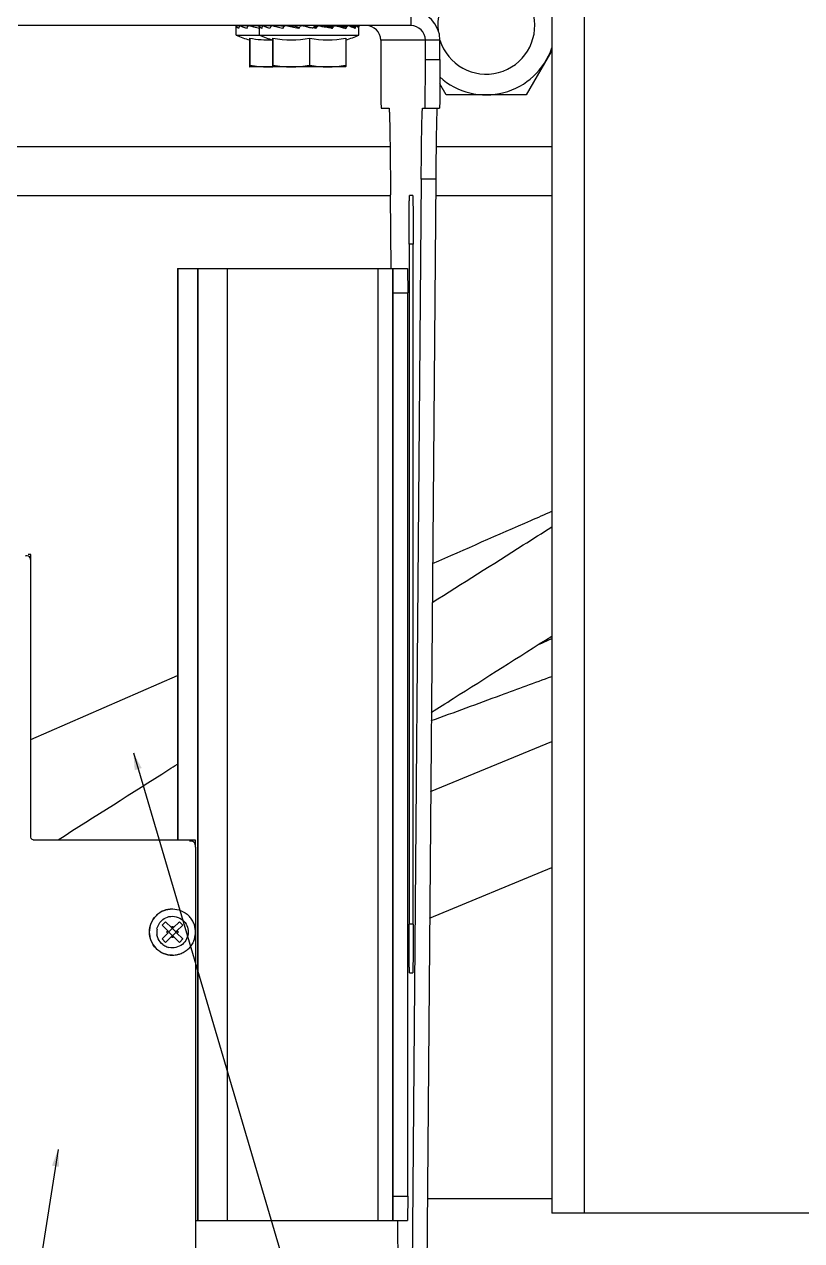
# Model space of a CAD drawing. Header units: millimetres. Extents: x 0 to 10500, y 0 to 7425.
# Drawn here: x 3933.5 to 4093.6, y 1617.1 to 1867.5 of the extents above; entities that cross this region are included whole.
import ezdxf

# ---------------------------------------------------------------- set-up
doc = ezdxf.new("R2010")
doc.units = ezdxf.units.MM
doc.header["$LTSCALE"] = 577.5
doc.layers.get('0').update_dxf_attribs({"linetype": 'CONTINUOUS'})
for name, color, linetype in [('02___PRT_ALL_AXES', 7, 'CONTINUOUS'), ('AXES', 7, 'CONTINUOUS'), ('NOTES3D', 7, 'CONTINUOUS')]:
    doc.layers.add(name, color=color, linetype=linetype)
doc.styles.get("Standard").update_dxf_attribs({"font": 'txt', "width": 0.85})
doc.dimstyles.get("Standard").update_dxf_attribs({"dimtxt": 3.5, "dimasz": 3.5, "dimexe": 1.5, "dimexo": 1.5, "dimtad": 1, "dimdec": 1, "dimtxsty": 'Standard', "dimblk": '_FILLED', "dimblk1": '_FILLED', "dimblk2": '_FILLED', "dimcen": 0.09, "dimadec": 1, "dimazin": 2, "dimtol": 1, "dimtp": 0.1, "dimtm": 0.1, "dimtfac": 1, "dimtdec": 1, "dimtofl": 0, "dimtmove": 0, "dimatfit": 3, "dimldrblk": '_FILLED', "dimfxl": 1, "dimtolj": 1, "dimarcsym": 0})

# ---------------------------------------------------------------- blocks, each defined once
blk = doc.blocks.new('_FILLED')
at = {"color": 0, "linetype": 'ByBlock'}
blk.add_solid([(0, 0), (-1, 0.214), (-1, -0.214)], dxfattribs=at)

msp = doc.modelspace()

# ---------------------------------------------------------------- linework, layer by layer
at = {"color": 7, "linetype": 'Continuous'}
for p, q in [((4042.13, 1922.73), (4042.13, 1622.73)), ((4048.85, 1922.73), (4048.85, 1622.73)), ((4013.1, 1870.23), (4013.1, 1867.23)), ((4013.1, 1867.23), (3932.19, 1867.23)), ((3977.83, 1867.17), (3977.14, 1867.17)), ((3977.81, 1867.15), (3977.15, 1867.16)), ((3977.84, 1867.17), (3977.67, 1867.17)), ((3977.84, 1867.17), (3977.83, 1867.17)), ((3979.64, 1867.16), (3977.85, 1867.17)), ((3979.68, 1867.17), (3979.37, 1867.17)), ((3980.75, 1867.16), (3979.71, 1867.17)), ((3981.7, 1867.15), (3980.75, 1867.16)), ((3981.92, 1867.15), (3981.7, 1867.15)), ((3981.91, 1866.64), (3981.9, 1866.63)), ((3981.91, 1867.15), (3981.91, 1867.15)), ((3982.61, 1867.17), (3981.92, 1867.17)), ((3982.58, 1867.15), (3981.92, 1867.16)), ((3982.17, 1867.17), (3982.04, 1867.17)), ((3982.39, 1867.17), (3982.39, 1867.23)), ((3982.62, 1867.17), (3982.44, 1867.17)), ((3982.56, 1867.17), (3982.5, 1867.17)), ((3982.62, 1867.17), (3982.61, 1867.17)), ((3984.41, 1867.16), (3982.63, 1867.17)), ((3984.46, 1867.17), (3984.15, 1867.17)), ((3985.52, 1867.16), (3984.49, 1867.17)), ((3986.48, 1867.15), (3985.52, 1867.16)), ((3986.11, 1867.16), (3985.89, 1867.17)), ((3986.04, 1867.16), (3985.97, 1867.16)), ((3985.99, 1867.16), (3985.97, 1867.16)), ((3986.26, 1867.15), (3986.11, 1867.16)), ((3987.13, 1867.14), (3986.48, 1867.15)), ((3986.73, 1867.16), (3986.68, 1867.15)), ((3987.16, 1867.15), (3986.73, 1867.16)), ((3987.16, 1867.17), (3986.81, 1867.17)), ((3987.16, 1867.15), (3987.16, 1867.23)), ((3987.95, 1867.16), (3987.28, 1867.17)), ((3988.56, 1867.15), (3987.95, 1867.16)), ((3989.11, 1867.14), (3988.56, 1867.15)), ((3990.89, 1867.16), (3990.66, 1867.17)), ((3991.1, 1867.15), (3990.89, 1867.16)), ((3991.29, 1867.13), (3991.1, 1867.15)), ((3993.53, 1866.63), (3992.93, 1866.74)), ((3993.69, 1867.15), (3993.46, 1867.14)), ((3993.93, 1867.16), (3993.69, 1867.15)), ((3994.19, 1867.17), (3993.93, 1867.16)), ((3996.17, 1867.15), (3995.58, 1867.14)), ((3996.81, 1867.16), (3996.17, 1867.15)), ((3997.51, 1867.17), (3996.81, 1867.16)), ((3996.92, 1866.63), (3996.85, 1866.64)), ((3997.16, 1867.17), (3997.16, 1867.23)), ((3997.39, 1867.17), (3997.16, 1867.17)), ((3997.64, 1867.17), (3997.53, 1867.17)), ((3997.6, 1867.16), (3998.23, 1867.01)), ((3997.85, 1867.15), (3997.65, 1867.15)), ((3998.15, 1867.15), (3997.67, 1867.14)), ((3998.8, 1867.16), (3997.85, 1867.15)), ((3999.12, 1867.16), (3998.15, 1867.15)), ((3999.84, 1867.17), (3998.8, 1867.16)), ((4000.18, 1867.17), (3999.12, 1867.16)), ((4001.88, 1867.17), (4000.25, 1867.16)), ((4001.7, 1867.17), (4000.25, 1867.16)), ((4000.26, 1867.15), (4000.25, 1867.16)), ((4000.75, 1866.99), (4001.76, 1866.99)), ((4002.41, 1867.17), (4001.92, 1867.17)), ((4002.14, 1866.99), (4002.41, 1866.99)), ((4019.1, 1864.23), (4006.9, 1864.23)), ((4006.9, 1864.23), (4006.9, 1860.23)), ((4016.1, 1860.23), (4016.1, 1864.23)), ((4016.1, 1860.23), (4019.1, 1860.23)), ((4006.99, 1850.23), (4008.6, 1850.23)), ((4015.54, 1850.23), (4019.02, 1850.23)), ((4008.83, 1842.23), (3931.82, 1842.23)), ((4042.13, 1842.23), (4018.31, 1842.23)), ((4015.24, 1835.58), (4012.73, 1534.87)), ((4018.24, 1835.58), (4015.24, 1835.58)), ((3931.82, 1832.23), (4008.92, 1832.23)), ((4009.03, 1817.23), (4008.92, 1832.37)), ((4018.21, 1832.23), (4042.13, 1832.23)), ((3965, 1817.23), (4012.43, 1817.23)), ((3965, 1817.23), (3965, 1699.6)), ((3965.13, 1817.23), (3965.13, 1699.6)), ((3969.13, 1817.23), (3969.13, 1621.23)), ((3969.28, 1621.23), (3969.28, 1817.23)), ((3975.33, 1621.23), (3975.33, 1817.23)), ((4006.33, 1817.23), (4006.33, 1621.23)), ((4009.35, 1817.23), (4009.35, 1621.23)), ((4009.47, 1812.23), (4009.43, 1817.23)), ((4009.47, 1812.23), (4012.47, 1812.23)), ((4009.47, 1626.23), (4009.47, 1812.23)), ((3934.79, 1758.35), (3934.28, 1758.35)), ((3934.79, 1756.85), (3934.79, 1758.35)), ((3934.82, 1700.1), (3934.82, 1756.85)), ((4039.58, 1739.9), (4042.13, 1741.02)), ((3934.82, 1720.23), (3965, 1733.45)), ((4017.19, 1709.53), (4042.13, 1719.83)), ((3934.88, 1699.85), (3934.82, 1700.1)), ((3935.07, 1699.66), (3934.88, 1699.85)), ((3935.32, 1699.6), (3935.07, 1699.66)), ((3935.32, 1699.6), (3968.69, 1699.6)), ((3968.69, 1699.6), (3968.69, 1698.1)), ((3968.72, 1698.1), (3968.72, 1506.77)), ((4016.97, 1683.47), (4042.13, 1693.86)), ((4009.43, 1621.23), (4009.47, 1626.23)), ((4009.47, 1626.23), (4012.47, 1626.23)), ((4016.49, 1625.73), (4042.13, 1625.73)), ((4048.85, 1622.73), (4042.13, 1622.73)), ((4668.83, 1622.73), (4048.85, 1622.73)), ((3968.72, 1621.23), (4012.43, 1621.23)), ((4010.98, 1538.09), (4010.4, 1621.23))]:
    msp.add_line(p, q, dxfattribs=at)
at = {"color": 3, "linetype": 'Continuous'}
for p, q in [((4019.1, 1860.23), (4019.1, 1864.23)), ((4018.24, 1835.58), (4015.73, 1534.87)), ((4012.43, 1817.23), (4012.47, 1812.23)), ((4012.47, 1626.23), (4012.47, 1812.23)), ((4012.47, 1626.23), (4012.43, 1621.23))]:
    msp.add_line(p, q, dxfattribs=at)
at = {"color": 6, "linetype": 'Continuous'}
for p, q in [((3963.98, 1685.35), (3963.97, 1685.35)), ((3962.58, 1682.72), (3961.87, 1682.01)), ((3961.87, 1682.01), (3963.14, 1680.75)), ((3962, 1681.89), (3961.87, 1682.01)), ((3963.14, 1680.45), (3961.87, 1679.18)), ((3963.85, 1681.46), (3962.58, 1682.72)), ((3962.71, 1682.59), (3962.58, 1682.72)), ((3962.89, 1680.75), (3963.14, 1680.75)), ((3962.89, 1680.45), (3962.89, 1680.75)), ((3962.89, 1680.45), (3963.14, 1680.45)), ((3963.21, 1680.65), (3963.27, 1680.59)), ((3963.26, 1680.6), (3963.21, 1680.55)), ((3963.25, 1680.56), (3963.94, 1679.87)), ((3963.94, 1681.33), (3963.26, 1680.65)), ((3963.85, 1681.71), (3964.15, 1681.71)), ((3963.85, 1681.71), (3963.85, 1681.46)), ((3963.97, 1681.31), (3963.9, 1681.38)), ((3964.1, 1681.43), (3963.96, 1681.3)), ((3964.73, 1680.6), (3963.97, 1679.84)), ((3964.7, 1680.63), (3964, 1681.33)), ((3964.14, 1681.69), (3964.15, 1681.71)), ((3965.41, 1682.72), (3964.15, 1681.46)), ((3964.15, 1681.71), (3964.15, 1681.46)), ((3964.66, 1680.59), (3964.82, 1680.75)), ((3964.78, 1680.7), (3964.66, 1680.59)), ((3964.66, 1680.61), (3964.78, 1680.5)), ((3964.82, 1680.45), (3964.66, 1680.61)), ((3964.85, 1680.75), (3966.12, 1682.01)), ((3964.85, 1680.75), (3965.1, 1680.75)), ((3966.12, 1679.18), (3964.85, 1680.45)), ((3964.85, 1680.45), (3965.1, 1680.45)), ((3965.1, 1680.75), (3965.1, 1680.45)), ((3965.26, 1682.57), (3965.41, 1682.72)), ((3966.12, 1682.01), (3965.41, 1682.72)), ((3965.96, 1681.86), (3966.12, 1682.01)), ((3961.87, 1679.18), (3962, 1679.31)), ((3961.87, 1679.18), (3962.58, 1678.48)), ((3962.58, 1678.48), (3963.85, 1679.74)), ((3962.58, 1678.48), (3962.71, 1678.6)), ((3963.85, 1679.74), (3963.85, 1679.49)), ((3964.15, 1679.49), (3963.85, 1679.49)), ((3963.98, 1679.9), (3963.9, 1679.81)), ((3964.11, 1679.76), (3963.96, 1679.9)), ((3963.97, 1679.89), (3964.1, 1679.77)), ((3964.15, 1679.49), (3964.14, 1679.51)), ((3964.15, 1679.74), (3965.41, 1678.48)), ((3964.15, 1679.74), (3964.15, 1679.49)), ((3965.41, 1678.48), (3965.26, 1678.63)), ((3965.41, 1678.48), (3966.12, 1679.18)), ((3966.12, 1679.18), (3965.95, 1679.34)), ((3963.98, 1675.85), (3963.97, 1675.85))]:
    msp.add_line(p, q, dxfattribs=at)
at = {"color": 3, "linetype": 'Continuous'}
msp.add_arc((4013.1, 1864.23), 6, 359.999, 89.999, dxfattribs=at)
at = {"color": 7, "linetype": 'Continuous'}
for centre, radius, start, end in [((3977.85, 1867.1), 0.0673, 89.7339, 99.7865), ((3975.65, 1548.84), 318.32, 89.2886, 89.5974), ((3979.72, 1866.93), 0.235, 108.6581, 112.0378), ((3982.04, 1866.81), 0.363, 89.4716, 92.4795), ((3982.5, 1866.78), 0.386, 87.9494, 90.698), ((3982.63, 1867.1), 0.0673, 89.7339, 99.7865), ((3980.43, 1548.84), 318.32, 89.2886, 89.5974), ((3984.49, 1866.93), 0.235, 108.6581, 112.0378), ((3985.87, 1866.68), 0.49, 88.3506, 101.5655), ((3985.87, 1866.68), 0.492, 78.3343, 88.3189), ((3986.81, 1866.8), 0.365, 89.5053, 103.5487), ((3987.27, 1866.78), 0.393, 76.9453, 89.3976), ((3990.65, 1866.68), 0.492, 78.3343, 88.3189), ((3991.24, 1866.64), 0.496, 70.3346, 84.259), ((4001.26, 1894.72), 29.31, 250.3683, 251.4786), ((4016.48, 1996.06), 131.45, 259.24, 259.376), ((4033.27, 2085.75), 222.7, 259.3869, 259.5659), ((3908.58, 1938.01), 110.43, 319.8073, 319.9586), ((3994.21, 1866.69), 0.481, 78.2114, 91.4309), ((4023.45, 2007.15), 142.99, 258.2371, 258.6302), ((3997.52, 1866.8), 0.365, 76.4513, 90.4947), ((3963.04, 1721.02), 150.17, 76.2768, 76.4468), ((4001.93, 1521.39), 345.6, 90.3303, 90.5948), ((3999.84, 1866.95), 0.219, 82.4503, 90.3509), ((4001.7, 1867.1), 0.0673, 80.2129, 90.2661), ((4003.9, 1864.23), 3, 359.999, 89.999), ((4013.1, 1864.23), 3, 359.999, 89.999)]:
    msp.add_arc(centre, radius, start, end, dxfattribs=at)
at = {"color": 6, "linetype": 'Continuous'}
for centre, radius, start, end in [((3963.99, 1680.59), 4.76, 123.5824, 134.9598), ((3963.99, 1680.6), 4.75, 112.5316, 123.6115), ((3963.98, 1680.6), 4.75, 33.6258, 44.9997), ((3964, 1680.61), 4.74, 22.4836, 33.6493), ((3964.4, 1680.53), 3.65, 169.9114, 178.8995), ((3964.39, 1680.67), 3.65, 181.0932, 190.0861), ((3963.93, 1680.59), 4.81, 3.5746, 22.3832), ((3964.06, 1680.6), 4.68, 356.4693, 3.5307), ((3964.01, 1680.63), 3.28, 232.6284, 249.007), ((3963.93, 1680.61), 4.81, 337.6168, 356.4254), ((3963.99, 1680.61), 4.76, 225.0402, 236.4176), ((3963.99, 1680.6), 4.75, 236.3885, 247.4684), ((3963.99, 1680.58), 3.23, 248.995, 257.0955), ((3963.98, 1680.61), 4.76, 270.0275, 283.1473), ((3963.99, 1680.59), 4.74, 283.1228, 292.1299), ((3963.98, 1680.6), 4.75, 292.174, 303.8671), ((3963.98, 1680.61), 4.76, 303.8363, 314.9605)]:
    msp.add_arc(centre, radius, start, end, dxfattribs=at)
at = {"color": 7, "linetype": 'Continuous'}
for centre, major_axis, ratio, start_param, end_param in [((3987.39, 1867.23), (7.06, 11.11), 0.669176, -4.290955, -4.260804), ((3987.39, 1867.23), (8.86, 11.39), 0.45195, -4.354546, -4.324395), ((3992.16, 1867.23), (7.06, 11.11), 0.669176, -4.290955, -4.260804), ((3992.16, 1867.23), (8.86, 11.39), 0.45195, -4.354546, -4.324395), ((3992.16, 1867.23), (9.78, 11.8), 0.259487, -4.480977, -4.450826), ((3992.16, 1867.23), (10.2, 12.04), 0.082168, -4.62332, -4.593169), ((3992.16, 1867.23), (10.19, 12.04), 0.090461, -1.544071, -1.51392), ((3992.16, 1867.23), (9.75, 11.79), 0.268256, -1.402122, -1.371971), ((3992.16, 1867.23), (8.8, 11.37), 0.461722, -1.27706, -1.246908), ((3992.16, 1867.23), (6.92, 11.12), 0.680121, -1.219967, -1.189816), ((3992.16, 1867.23), (-0.31, 12.07), 0.848894, -1.642055, -1.611904)]:
    msp.add_ellipse(centre, major_axis=major_axis, ratio=ratio, start_param=start_param, end_param=end_param, dxfattribs=at)
for points, knots in [([(3977.14, 1867.17), (3977.14, 1867.17), (3977.14, 1867.17), (3977.14, 1867.16), (3977.14, 1867.16), (3977.14, 1867.14), (3977.14, 1867.12), (3977.14, 1867.1), (3977.14, 1867.09)], [0, 0, 0, 0, 0.019348, 0.06802, 0.147769, 0.258531, 0.571127, 1, 1, 1, 1]), ([(3977.62, 1866.63), (3977.56, 1866.67), (3977.45, 1866.74), (3977.32, 1866.85), (3977.24, 1866.95), (3977.18, 1867.05), (3977.15, 1867.12), (3977.15, 1867.16)], [0, 0, 0, 0, 0.311073, 0.51263, 0.690636, 0.850502, 1, 1, 1, 1]), ([(3977.83, 1867.17), (3977.81, 1867.16), (3977.75, 1867.1), (3977.73, 1867.03), (3977.72, 1866.99)], [0, 0, 0, 0, 0.398181, 1, 1, 1, 1]), ([(3977.89, 1867.16), (3977.89, 1867.16), (3977.88, 1867.17), (3977.86, 1867.17), (3977.85, 1867.17)], [0, 0, 0, 0, 0.265587, 1, 1, 1, 1]), ([(3979.27, 1866.63), (3979.01, 1866.71), (3978.54, 1866.86), (3978.09, 1867.05), (3977.89, 1867.16)], [0, 0, 0, 0, 0.550295, 1, 1, 1, 1]), ([(3979.63, 1867.15), (3979.61, 1867.15), (3979.54, 1867.11), (3979.49, 1867.04), (3979.47, 1866.99)], [0, 0, 0, 0, 0.229059, 1, 1, 1, 1]), ([(3981.9, 1866.63), (3981.53, 1866.71), (3980.82, 1866.87), (3980.11, 1867.06), (3979.78, 1867.16)], [0, 0, 0, 0, 0.5267, 1, 1, 1, 1]), ([(3981.91, 1867.13), (3981.74, 1867.13), (3981.02, 1867.15), (3980.31, 1867.15), (3979.78, 1867.16)], [0, 0, 0, 0, 0.250482, 1, 1, 1, 1]), ([(3981.92, 1867.17), (3981.92, 1867.17), (3981.92, 1867.17), (3981.92, 1867.16), (3981.92, 1867.16), (3981.91, 1867.14), (3981.91, 1867.12), (3981.91, 1867.1), (3981.91, 1867.09)], [0, 0, 0, 0, 0.019348, 0.06802, 0.147769, 0.258531, 0.571127, 1, 1, 1, 1]), ([(3982.4, 1866.63), (3982.33, 1866.67), (3982.23, 1866.74), (3982.1, 1866.85), (3982.01, 1866.95), (3981.95, 1867.05), (3981.93, 1867.12), (3981.92, 1867.16)], [0, 0, 0, 0, 0.311073, 0.51263, 0.690636, 0.850502, 1, 1, 1, 1]), ([(3982.61, 1867.17), (3982.58, 1867.16), (3982.53, 1867.1), (3982.51, 1867.03), (3982.49, 1866.99)], [0, 0, 0, 0, 0.398181, 1, 1, 1, 1]), ([(3982.66, 1867.16), (3982.66, 1867.16), (3982.65, 1867.17), (3982.64, 1867.17), (3982.63, 1867.17)], [0, 0, 0, 0, 0.265587, 1, 1, 1, 1]), ([(3984.05, 1866.63), (3983.79, 1866.71), (3983.32, 1866.86), (3982.86, 1867.05), (3982.66, 1867.16)], [0, 0, 0, 0, 0.550295, 1, 1, 1, 1]), ([(3984.4, 1867.15), (3984.39, 1867.15), (3984.32, 1867.11), (3984.27, 1867.04), (3984.24, 1866.99)], [0, 0, 0, 0, 0.229059, 1, 1, 1, 1]), ([(3986.68, 1866.63), (3986.3, 1866.71), (3985.59, 1866.87), (3984.88, 1867.06), (3984.55, 1867.16)], [0, 0, 0, 0, 0.5267, 1, 1, 1, 1]), ([(3987.08, 1867.12), (3986.87, 1867.12), (3986.03, 1867.14), (3985.18, 1867.15), (3984.55, 1867.16)], [0, 0, 0, 0, 0.250632, 1, 1, 1, 1]), ([(3987.13, 1867.14), (3987.11, 1867.13), (3987.04, 1867.1), (3986.98, 1867.04), (3986.94, 1866.99)], [0, 0, 0, 0, 0.245348, 1, 1, 1, 1]), ([(3989.97, 1866.63), (3989.52, 1866.71), (3988.65, 1866.88), (3987.78, 1867.06), (3987.36, 1867.16)], [0, 0, 0, 0, 0.511939, 1, 1, 1, 1]), ([(3989.24, 1867.11), (3988.93, 1867.12), (3988.3, 1867.14), (3987.67, 1867.15), (3987.36, 1867.16)], [0, 0, 0, 0, 0.501997, 1, 1, 1, 1]), ([(3989.11, 1867.14), (3989.14, 1867.14), (3989.19, 1867.13), (3989.23, 1867.11), (3989.24, 1867.11)], [0, 0, 0, 0, 0.746898, 1, 1, 1, 1]), ([(3990.1, 1866.79), (3990.03, 1866.82), (3989.74, 1866.92), (3989.46, 1867.02), (3989.24, 1867.11)], [0, 0, 0, 0, 0.254699, 1, 1, 1, 1]), ([(3990.66, 1867.17), (3990.59, 1867.17), (3990.44, 1867.14), (3990.32, 1867.05), (3990.27, 1866.99)], [0, 0, 0, 0, 0.499498, 1, 1, 1, 1]), ([(3991.94, 1866.92), (3991.84, 1866.94), (3991.44, 1867.02), (3991.04, 1867.1), (3990.75, 1867.16)], [0, 0, 0, 0, 0.250747, 1, 1, 1, 1]), ([(3991.41, 1867.11), (3991.3, 1867.12), (3991.08, 1867.14), (3990.85, 1867.15), (3990.75, 1867.16)], [0, 0, 0, 0, 0.507071, 1, 1, 1, 1]), ([(3993.12, 1866.96), (3993.16, 1867.01), (3993.27, 1867.09), (3993.4, 1867.13), (3993.46, 1867.14)], [0, 0, 0, 0, 0.502081, 1, 1, 1, 1]), ([(3993.12, 1866.96), (3993.18, 1866.97), (3993.42, 1866.98), (3993.65, 1866.99), (3993.83, 1866.99)], [0, 0, 0, 0, 0.254974, 1, 1, 1, 1]), ([(3994.19, 1867.17), (3994.12, 1867.17), (3993.99, 1867.13), (3993.88, 1867.05), (3993.83, 1866.99)], [0, 0, 0, 0, 0.498039, 1, 1, 1, 1]), ([(3995.26, 1866.96), (3995.3, 1867.01), (3995.4, 1867.1), (3995.52, 1867.14), (3995.58, 1867.14)], [0, 0, 0, 0, 0.515361, 1, 1, 1, 1]), ([(3996.85, 1866.64), (3996.72, 1866.67), (3996.19, 1866.78), (3995.66, 1866.88), (3995.26, 1866.96)], [0, 0, 0, 0, 0.243555, 1, 1, 1, 1]), ([(3995.27, 1866.96), (3995.43, 1866.97), (3996.07, 1866.98), (3996.71, 1866.99), (3997.19, 1866.99)], [0, 0, 0, 0, 0.251525, 1, 1, 1, 1]), ([(3997.51, 1867.17), (3997.45, 1867.17), (3997.33, 1867.13), (3997.23, 1867.05), (3997.19, 1866.99)], [0, 0, 0, 0, 0.48518, 1, 1, 1, 1]), ([(3997.64, 1867.17), (3997.64, 1867.17), (3997.64, 1867.17), (3997.64, 1867.16), (3997.64, 1867.15), (3997.64, 1867.15)], [0, 0, 0, 0, 0.075421, 0.263702, 1, 1, 1, 1]), ([(3998.66, 1866.9), (3998.76, 1866.88), (3999.11, 1866.79), (3999.47, 1866.7), (3999.74, 1866.63)], [0, 0, 0, 0, 0.262046, 1, 1, 1, 1]), ([(4000.18, 1867.17), (4000.16, 1867.17), (4000.11, 1867.16), (4000.02, 1867.11), (3999.97, 1867.04), (3999.94, 1866.99)], [0, 0, 0, 0, 0.218727, 0.454335, 1, 1, 1, 1]), ([(4001.64, 1866.63), (4001.44, 1866.72), (4000.98, 1866.91), (4000.52, 1867.07), (4000.26, 1867.15)], [0, 0, 0, 0, 0.447811, 1, 1, 1, 1]), ([(4001.88, 1867.17), (4001.86, 1867.17), (4001.81, 1867.13), (4001.78, 1867.06), (4001.76, 1867.02), (4001.76, 1866.99)], [0, 0, 0, 0, 0.366443, 0.649802, 1, 1, 1, 1]), ([(4002.41, 1866.63), (4002.38, 1866.73), (4002.28, 1866.87), (4002.1, 1867.03), (4001.98, 1867.12), (4001.92, 1867.16)], [0, 0, 0, 0, 0.407712, 0.677419, 1, 1, 1, 1]), ([(4002.41, 1867.17), (4002.41, 1867.17), (4002.41, 1867.17), (4002.41, 1867.16), (4002.41, 1867.16), (4002.41, 1867.14), (4002.41, 1867.12), (4002.41, 1867.1), (4002.41, 1867.09)], [0, 0, 0, 0, 0.019348, 0.06802, 0.147769, 0.258531, 0.571127, 1, 1, 1, 1]), ([(4002.41, 1867.09), (4002.41, 1867.08), (4002.41, 1867.05), (4002.41, 1867.02), (4002.41, 1866.99)], [0, 0, 0, 0, 0.216242, 1, 1, 1, 1]), ([(4006.9, 1860.23), (4006.9, 1859.58), (4006.91, 1858.3), (4006.91, 1856.45), (4006.92, 1854.74), (4006.93, 1853.25), (4006.94, 1852.16), (4006.95, 1851.44), (4006.95, 1851.02), (4006.97, 1850.7), (4006.96, 1850.44), (4006.99, 1850.33), (4006.97, 1850.23), (4006.99, 1850.23)], [0, 0, 0, 0, 0.195064, 0.382631, 0.555496, 0.707015, 0.831367, 0.881817, 0.923776, 0.956841, 0.980696, 0.995116, 1, 1, 1, 1]), ([(4016.02, 1850.23), (4016.03, 1850.23), (4016.01, 1850.33), (4016.05, 1850.44), (4016.04, 1850.7), (4016.05, 1851.02), (4016.06, 1851.44), (4016.07, 1852.16), (4016.08, 1853.25), (4016.09, 1854.74), (4016.1, 1856.45), (4016.1, 1858.3), (4016.1, 1859.58), (4016.1, 1860.23)], [0, 0, 0, 0, 0.004884, 0.019304, 0.043159, 0.076224, 0.118183, 0.168633, 0.292985, 0.444504, 0.617369, 0.804936, 1, 1, 1, 1]), ([(4008.6, 1850.23), (4008.63, 1850.23), (4008.62, 1850.07), (4008.66, 1849.9), (4008.67, 1849.5), (4008.7, 1849), (4008.72, 1848.33), (4008.75, 1847.17), (4008.78, 1845.36), (4008.82, 1842.81), (4008.86, 1839.74), (4008.89, 1836.2), (4008.91, 1833.69), (4008.92, 1832.37)], [0, 0, 0, 0, 0.004351, 0.016887, 0.037669, 0.06665, 0.10375, 0.14886, 0.262557, 0.406393, 0.578662, 0.777317, 1, 1, 1, 1]), ([(4015.24, 1835.58), (4015.25, 1836.68), (4015.27, 1838.76), (4015.3, 1841.67), (4015.33, 1844.18), (4015.37, 1846.27), (4015.4, 1847.74), (4015.43, 1848.69), (4015.45, 1849.23), (4015.47, 1849.64), (4015.48, 1849.96), (4015.52, 1850.1), (4015.51, 1850.23), (4015.54, 1850.23)], [0, 0, 0, 0, 0.224901, 0.4244, 0.596578, 0.73978, 0.852627, 0.897319, 0.934042, 0.962709, 0.983259, 0.995659, 1, 1, 1, 1]), ([(4017.58, 1756.48), (4024.31, 1759.42), (4032.49, 1763), (4040.7, 1766.59), (4042.13, 1767.22)], [0, 0, 0, 0, 0.825878, 1, 1, 1, 1]), ([(4017.51, 1748.43), (4023.73, 1752.36), (4031.92, 1757.55), (4040.18, 1762.76), (4042.13, 1764)], [0, 0, 0, 0, 0.763288, 1, 1, 1, 1]), ([(3934.82, 1756.85), (3934.82, 1757.2), (3934.78, 1758), (3933.85, 1758.15), (3933.61, 1757.97)], [0, 0, 0, 0, 0.543054, 1, 1, 1, 1]), ([(4017.32, 1725.82), (4018.82, 1726.77), (4027.05, 1731.98), (4035.32, 1737.21), (4042.13, 1741.52)], [0, 0, 0, 0, 0.182398, 1, 1, 1, 1]), ([(4017.31, 1724.12), (4022.09, 1725.87), (4030.36, 1728.9), (4038.64, 1731.94), (4042.13, 1733.22)], [0, 0, 0, 0, 0.579033, 1, 1, 1, 1]), ([(3940.44, 1699.6), (3948.02, 1704.41), (3956.2, 1709.59), (3964.4, 1714.79), (3965, 1715.17)], [0, 0, 0, 0, 0.927487, 1, 1, 1, 1]), ([(3968.72, 1698.1), (3968.72, 1698.46), (3968.68, 1699.25), (3967.75, 1699.4), (3967.51, 1699.22)], [0, 0, 0, 0, 0.543054, 1, 1, 1, 1])]:
    msp.add_open_spline(points, degree=3, knots=knots, dxfattribs=at)
for points in [[(3977.15, 1867.16), (3977.15, 1867.16), (3977.15, 1867.17), (3977.14, 1867.17)], [(3977.66, 1867.17), (3977.66, 1867.17), (3977.67, 1867.17), (3977.67, 1867.17)], [(3979.31, 1867.16), (3979.33, 1867.17), (3979.35, 1867.17), (3979.37, 1867.17)], [(3979.71, 1867.17), (3979.69, 1867.17), (3979.66, 1867.17), (3979.64, 1867.16)], [(3979.78, 1867.16), (3979.76, 1867.17), (3979.74, 1867.17), (3979.71, 1867.17)], [(3981.92, 1867.16), (3981.92, 1867.16), (3981.92, 1867.17), (3981.92, 1867.17)], [(3982.43, 1867.17), (3982.43, 1867.17), (3982.44, 1867.17), (3982.44, 1867.17)], [(3984.09, 1867.16), (3984.1, 1867.17), (3984.12, 1867.17), (3984.15, 1867.17)], [(3984.49, 1867.17), (3984.46, 1867.17), (3984.44, 1867.17), (3984.41, 1867.16)], [(3984.55, 1867.16), (3984.53, 1867.17), (3984.51, 1867.17), (3984.49, 1867.17)], [(3987.28, 1867.17), (3987.22, 1867.17), (3987.17, 1867.16), (3987.13, 1867.14)], [(4000.25, 1867.16), (4000.23, 1867.17), (4000.2, 1867.17), (4000.18, 1867.17)], [(4001.9, 1867.17), (4001.89, 1867.17), (4001.89, 1867.17), (4001.88, 1867.17)], [(4001.92, 1867.16), (4001.91, 1867.16), (4001.91, 1867.16), (4001.9, 1867.17)]]:
    msp.add_open_spline(points, degree=3, dxfattribs=at)
at = {"color": 3, "linetype": 'Continuous'}
for points, knots in [([(4019.1, 1860.23), (4019.1, 1859.58), (4019.1, 1858.3), (4019.1, 1856.45), (4019.09, 1854.74), (4019.08, 1853.25), (4019.07, 1852.16), (4019.06, 1851.44), (4019.05, 1851.02), (4019.04, 1850.7), (4019.05, 1850.44), (4019.01, 1850.33), (4019.03, 1850.23), (4019.02, 1850.23)], [0, 0, 0, 0, 0.195064, 0.382631, 0.555496, 0.707015, 0.831367, 0.881817, 0.923776, 0.956841, 0.980696, 0.995116, 1, 1, 1, 1]), ([(4018.54, 1850.23), (4018.51, 1850.23), (4018.52, 1850.1), (4018.48, 1849.96), (4018.47, 1849.64), (4018.45, 1849.23), (4018.43, 1848.69), (4018.4, 1847.74), (4018.37, 1846.27), (4018.33, 1844.18), (4018.3, 1841.67), (4018.27, 1838.76), (4018.25, 1836.68), (4018.24, 1835.58)], [0, 0, 0, 0, 0.004341, 0.016741, 0.037291, 0.065958, 0.102681, 0.147373, 0.26022, 0.403422, 0.5756, 0.775099, 1, 1, 1, 1])]:
    msp.add_open_spline(points, degree=3, knots=knots, dxfattribs=at)
at = {"color": 6, "linetype": 'Continuous'}
for points in [[(3963.97, 1685.35), (3963.36, 1685.35), (3962.74, 1685.23), (3962.17, 1685)], [(3962.17, 1684.99), (3962.74, 1685.22), (3963.37, 1685.35), (3963.98, 1685.35)], [(3963.98, 1685.35), (3964.6, 1685.35), (3965.23, 1685.22), (3965.8, 1684.99)], [(3962.17, 1685), (3961.05, 1684.54), (3960.06, 1683.56), (3959.59, 1682.45)], [(3959.6, 1682.42), (3959.83, 1682.99), (3960.19, 1683.52), (3960.62, 1683.96)], [(3960.8, 1681.17), (3960.94, 1681.94), (3961.4, 1682.7), (3962.02, 1683.18)], [(3962.02, 1683.18), (3962.39, 1683.46), (3962.82, 1683.66), (3963.27, 1683.77)], [(3963.27, 1683.77), (3964.23, 1683.99), (3965.4, 1683.69), (3966.14, 1683.04)], [(3965.8, 1684.99), (3966.37, 1684.75), (3966.91, 1684.39), (3967.34, 1683.96)], [(3966.14, 1683.04), (3966.81, 1682.45), (3967.23, 1681.49), (3967.25, 1680.6)], [(3959.59, 1682.45), (3959.35, 1681.87), (3959.22, 1681.23), (3959.22, 1680.6)], [(3959.22, 1680.6), (3959.22, 1679.98), (3959.35, 1679.36), (3959.58, 1678.79)], [(3959.23, 1680.6), (3959.23, 1681.22), (3959.36, 1681.85), (3959.6, 1682.42)], [(3959.6, 1678.78), (3959.36, 1679.35), (3959.23, 1679.98), (3959.23, 1680.6)], [(3959.58, 1678.79), (3960.05, 1677.66), (3961.05, 1676.66), (3962.18, 1676.2)], [(3960.62, 1677.24), (3960.19, 1677.68), (3959.83, 1678.21), (3959.6, 1678.78)], [(3962.02, 1678.02), (3961.62, 1678.33), (3961.28, 1678.74), (3961.07, 1679.19)], [(3968.37, 1678.78), (3968.14, 1678.21), (3967.78, 1677.68), (3967.34, 1677.24)], [(3963.98, 1675.85), (3963.37, 1675.85), (3962.74, 1675.97), (3962.17, 1676.21)], [(3962.18, 1676.2), (3962.74, 1675.97), (3963.36, 1675.85), (3963.97, 1675.85)]]:
    msp.add_open_spline(points, degree=3, dxfattribs=at)
for points, knots in [([(3967.25, 1680.6), (3967.23, 1679.66), (3966.34, 1677.68), (3964.19, 1677.22), (3963.27, 1677.43)], [0, 0, 0, 0, 0.500002, 1, 1, 1, 1]), ([(3961.07, 1679.19), (3961, 1679.32), (3960.9, 1679.6), (3960.83, 1679.89), (3960.8, 1680.03)], [0, 0, 0, 0, 0.499814, 1, 1, 1, 1])]:
    msp.add_open_spline(points, degree=3, knots=knots, dxfattribs=at)
at = {"layer": '02___PRT_ALL_AXES', "color": 7, "linetype": 'Continuous'}
for p, q in [((4042.13, 1862.06), (4036.88, 1852.96)), ((4020.41, 1852.96), (4019.09, 1855.24)), ((4036.88, 1852.96), (4020.41, 1852.96))]:
    msp.add_line(p, q, dxfattribs=at)
msp.add_arc((4028.64, 1867.23), 14.27, 227.8886, 341.3691, dxfattribs=at)
at = {"layer": 'AXES', "color": 7, "linetype": 'Continuous'}
for p, q in [((3977.14, 1865.23), (3977.14, 1867.09)), ((3981.91, 1865.23), (3981.91, 1867.09)), ((4002.41, 1865.23), (4002.41, 1866.99)), ((3977.14, 1865.23), (4002.41, 1865.23)), ((3979.86, 1864.29), (3979.86, 1859.05)), ((3979.93, 1864.64), (3979.93, 1859.05)), ((3984.63, 1864.29), (3984.63, 1859.05)), ((3984.7, 1864.64), (3984.7, 1859.05)), ((3992.24, 1864.64), (3992.24, 1859.05)), ((3999.7, 1864.64), (3999.7, 1859.05)), ((3984.66, 1858.73), (3979.89, 1858.73)), ((3979.89, 1858.73), (3979.89, 1858.73)), ((3999.66, 1858.73), (3984.66, 1858.73)), ((3984.66, 1858.73), (3984.66, 1858.73)), ((3999.67, 1858.73), (3999.66, 1858.73)), ((4013.5, 1832.23), (4012.83, 1832.23)), ((4013.58, 1822.23), (4012.75, 1822.23)), ((4012.75, 1822.23), (4012.75, 1682.23)), ((4013.58, 1682.23), (4013.58, 1822.23)), ((4013.58, 1682.23), (4012.75, 1682.23)), ((4012.83, 1672.23), (4013.5, 1672.23))]:
    msp.add_line(p, q, dxfattribs=at)
for centre, radius, start, end in [((4028.64, 1867.23), 10, 197.4146, 186.5275), ((3987.39, 1890.49), 27.27, 247.9181, 254.0311), ((3983.7, 1884.18), 19.9, 259.0857, 272.5892), ((3992.16, 1890.49), 27.27, 247.9181, 254.0311), ((3988.47, 1884.17), 19.89, 259.0814, 280.9186), ((3995.97, 1883.8), 19.52, 258.9763, 281.0237), ((3992.16, 1890.49), 27.27, 286.045, 292.0819), ((3983.7, 1880.81), 22.09, 260.1651, 269.9885), ((3983.7, 1880.73), 22, 270.0003, 272.5012), ((3988.47, 1880.81), 22.09, 260.1651, 269.9885), ((3988.47, 1880.77), 22.05, 270.0027, 279.8436), ((3995.97, 1880.4), 21.67, 260.0713, 269.9875), ((3995.97, 1880.36), 21.63, 270.003, 279.9382)]:
    msp.add_arc(centre, radius, start, end, dxfattribs=at)
for points, knots in [([(3979.89, 1864.28), (3979.89, 1864.28), (3979.9, 1864.29), (3979.9, 1864.3), (3979.9, 1864.32), (3979.91, 1864.35), (3979.91, 1864.38), (3979.91, 1864.41), (3979.92, 1864.46), (3979.92, 1864.5), (3979.92, 1864.56), (3979.93, 1864.61), (3979.93, 1864.64)], [0, 0, 0, 0, 0.029913, 0.061023, 0.123664, 0.186267, 0.248858, 0.374049, 0.499239, 0.624429, 0.74962, 1, 1, 1, 1]), ([(3984.66, 1864.28), (3984.67, 1864.28), (3984.67, 1864.29), (3984.67, 1864.3), (3984.68, 1864.32), (3984.68, 1864.35), (3984.68, 1864.38), (3984.69, 1864.41), (3984.69, 1864.46), (3984.69, 1864.5), (3984.7, 1864.56), (3984.7, 1864.61), (3984.7, 1864.64)], [0, 0, 0, 0, 0.029913, 0.061023, 0.123664, 0.186267, 0.248858, 0.374049, 0.499239, 0.624429, 0.74962, 1, 1, 1, 1]), ([(3979.86, 1859.05), (3979.86, 1859.01), (3979.86, 1858.94), (3979.87, 1858.86), (3979.87, 1858.82), (3979.88, 1858.78), (3979.88, 1858.75), (3979.88, 1858.74), (3979.89, 1858.73), (3979.89, 1858.73)], [0, 0, 0, 0, 0.428075, 0.597398, 0.736872, 0.846516, 0.926429, 0.976966, 1, 1, 1, 1]), ([(3979.89, 1858.73), (3979.89, 1858.73), (3979.9, 1858.74), (3979.9, 1858.75), (3979.91, 1858.78), (3979.91, 1858.81), (3979.91, 1858.86), (3979.92, 1858.94), (3979.92, 1859.01), (3979.93, 1859.05)], [0, 0, 0, 0, 0.020739, 0.069165, 0.147729, 0.256847, 0.396631, 0.567104, 1, 1, 1, 1]), ([(3984.63, 1859.05), (3984.63, 1859.01), (3984.63, 1858.94), (3984.64, 1858.86), (3984.65, 1858.82), (3984.65, 1858.78), (3984.65, 1858.75), (3984.66, 1858.74), (3984.66, 1858.73), (3984.66, 1858.73)], [0, 0, 0, 0, 0.428075, 0.597398, 0.736872, 0.846516, 0.926429, 0.976966, 1, 1, 1, 1]), ([(3984.66, 1858.73), (3984.67, 1858.73), (3984.67, 1858.74), (3984.67, 1858.75), (3984.68, 1858.78), (3984.68, 1858.81), (3984.69, 1858.86), (3984.69, 1858.94), (3984.7, 1859.01), (3984.7, 1859.05)], [0, 0, 0, 0, 0.020739, 0.069165, 0.147729, 0.256847, 0.396631, 0.567104, 1, 1, 1, 1]), ([(3999.7, 1859.05), (3999.7, 1859.01), (3999.69, 1858.94), (3999.69, 1858.86), (3999.68, 1858.82), (3999.68, 1858.78), (3999.67, 1858.75), (3999.67, 1858.74), (3999.67, 1858.73), (3999.66, 1858.73)], [0, 0, 0, 0, 0.428075, 0.597398, 0.736872, 0.846516, 0.926429, 0.976966, 1, 1, 1, 1]), ([(4012.75, 1822.23), (4012.75, 1822.88), (4012.75, 1824.15), (4012.75, 1826.01), (4012.76, 1827.71), (4012.77, 1829.21), (4012.78, 1830.3), (4012.79, 1831.02), (4012.8, 1831.44), (4012.81, 1831.76), (4012.8, 1832.02), (4012.83, 1832.13), (4012.81, 1832.23), (4012.83, 1832.23)], [0, 0, 0, 0, 0.195064, 0.382631, 0.555496, 0.707015, 0.831367, 0.881817, 0.923776, 0.956841, 0.980696, 0.995116, 1, 1, 1, 1]), ([(4013.5, 1832.23), (4013.51, 1832.23), (4013.49, 1832.13), (4013.53, 1832.02), (4013.52, 1831.76), (4013.53, 1831.44), (4013.54, 1831.02), (4013.55, 1830.3), (4013.56, 1829.21), (4013.57, 1827.71), (4013.58, 1826.01), (4013.58, 1824.15), (4013.58, 1822.88), (4013.58, 1822.23)], [0, 0, 0, 0, 0.004884, 0.019304, 0.043159, 0.076224, 0.118183, 0.168633, 0.292985, 0.444504, 0.617369, 0.804936, 1, 1, 1, 1]), ([(4012.83, 1672.23), (4012.81, 1672.23), (4012.83, 1672.33), (4012.8, 1672.44), (4012.81, 1672.7), (4012.8, 1673.02), (4012.79, 1673.44), (4012.78, 1674.16), (4012.77, 1675.25), (4012.76, 1676.74), (4012.75, 1678.45), (4012.75, 1680.3), (4012.75, 1681.58), (4012.75, 1682.23)], [0, 0, 0, 0, 0.004884, 0.019304, 0.043159, 0.076224, 0.118183, 0.168633, 0.292985, 0.444504, 0.617369, 0.804936, 1, 1, 1, 1]), ([(4013.58, 1682.23), (4013.58, 1681.58), (4013.58, 1680.3), (4013.58, 1678.45), (4013.57, 1676.74), (4013.56, 1675.25), (4013.55, 1674.16), (4013.54, 1673.44), (4013.53, 1673.02), (4013.52, 1672.7), (4013.53, 1672.44), (4013.49, 1672.33), (4013.51, 1672.23), (4013.5, 1672.23)], [0, 0, 0, 0, 0.195064, 0.382631, 0.555496, 0.707015, 0.831367, 0.881817, 0.923776, 0.956841, 0.980696, 0.995116, 1, 1, 1, 1])]:
    msp.add_open_spline(points, degree=3, knots=knots, dxfattribs=at)

# ---------------------------------------------------------------- leaders
at = {"layer": 'NOTES3D', "color": 2, "linetype": 'Continuous'}
for points in [[(3955.94, 1717.5), (4197.05, 900.66)], [(3940.44, 1635.84), (3825.69, 903.55)]]:
    msp.add_leader(points, dimstyle='Standard', override={"dimtad": 0}, dxfattribs=at)

doc.saveas('drawing.dxf')
